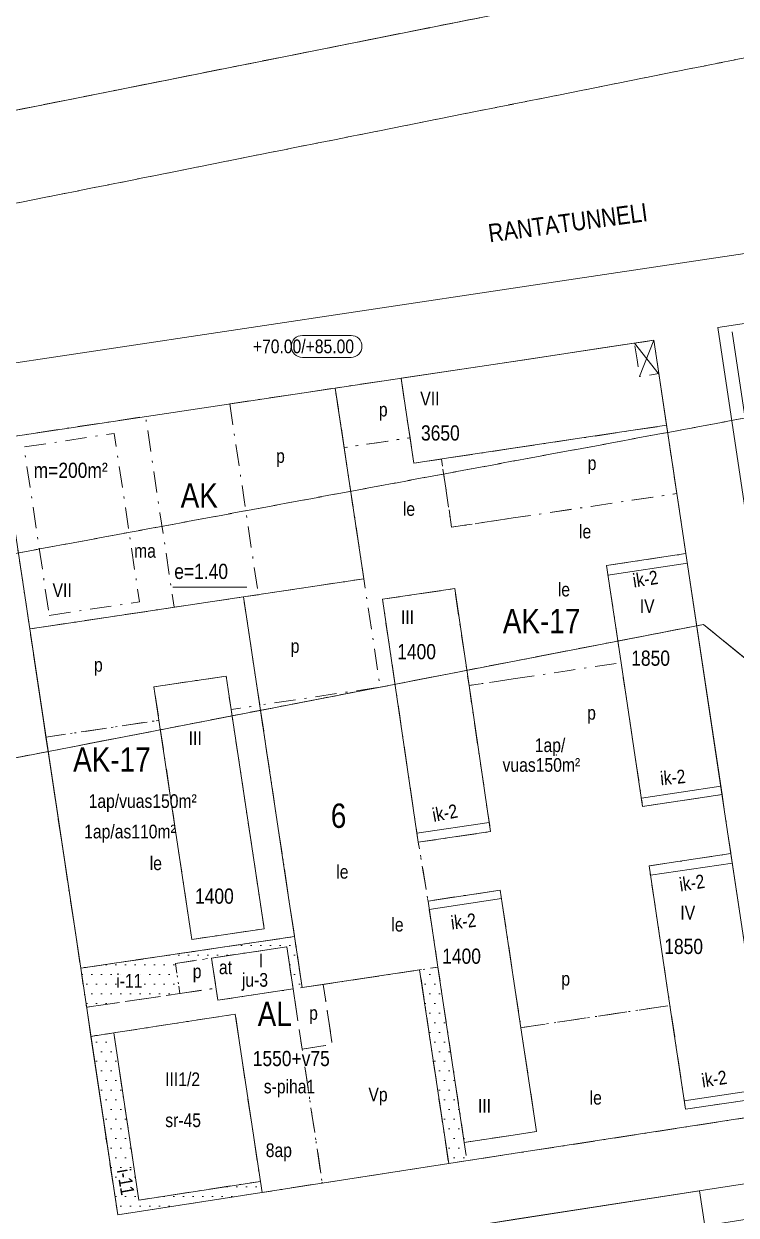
# Model space of a CAD drawing. Header units: metres. Extents: x 24485995 to 24488038, y 6819999 to 6822001.
# Drawn here: x 24486741.4 to 24486858.4, y 6821409.8 to 6821605.7 of the extents above; entities that cross this region are included whole.
import ezdxf

# ---------------------------------------------------------------- set-up
doc = ezdxf.new("R2010")
doc.units = ezdxf.units.M
for name, pattern in [('k10040', [10.3, 3.5, -1.5, 0.3, -1.5, 3.5]), ('k10050', [8, 3, -2, 3]), ('K10271', [0]), ('k10400', [0]), ('k10630.1', [0]), ('k10li0', [0]), ('k10vi1', [0]), ('Puurivi_sailytettava', [0])]:
    doc.linetypes.add(name, pattern=pattern)
for name, color, linetype, lineweight in [('AK_AsemakaavaTeksti_Korttelinumero', 7, 'Continuous', 0), ('AK_Kaavamerkinta_Kayttotarkoitusalue', 7, 'Continuous', 0), ('AK_KayttotarkoitusSymboliViiva_Virkistysalueen_kuvio_murtoviiva', 7, 'Continuous', 0), ('AK_KayttotarkoitusViiva', 7, 'Continuous', 0), ('AK_LiikennointiTeksti_Autopaikkamerkinta', 7, 'Continuous', 0), ('AK_LiikennointiTeksti_Autopaikkamerkinta_m2', 7, 'Continuous', 0), ('AK_LiikennointiViiva_Ajoneuvoliittymakielto', 7, 'Continuous', 0), ('AK_MaanalainenkSymboli', 132, 'Continuous', 0), ('AK_MaanalainenkTeksti_Kadunnimi', 132, 'Continuous', 0), ('AK_MaanalainenkTeksti_Korkeusmerkinta', 132, 'Continuous', 0), ('AK_MaanalainenkViiva_Alueenosan_raja', 132, 'Continuous', 0), ('AK_MaanalainenkViiva_Liikennealueen_kuvio', 132, 'Continuous', 0), ('AK_MaanalainenkViiva_Ohj_Alueenosan_raja', 132, 'Continuous', 0), ('AK_MuuAsemakaavaTeksti_Alueenosan_kayttotarkoitus', 7, 'Continuous', 0), ('AK_MuuAsemakaavaTeksti_Erityismaarays', 7, 'Continuous', 0), ('AK_MuuAsemakaavaViiva_alueenosan_raja', 7, 'Continuous', 0), ('AK_MuuAsemakaavaViiva_Merkinnan_alleviivaus', 7, 'Continuous', 0), ('AK_RakennusalaTeksti_Kerrosala_tai_luku', 7, 'Continuous', 0), ('AK_RakennusalaTeksti_Rakennusoikeus', 7, 'Continuous', 0), ('AK_RakennusalaTeksti_Tehokkuusluku', 7, 'Continuous', 0), ('AK_RakennusalaViiva_Rakennusalan_raja__I_', 7, 'Continuous', 0), ('AK_RakentaminenTeksti_Korkeusmerkinta_ja_soikio', 7, 'Continuous', 0), ('AK_RakentaminenTeksti_Rakentamismaarays', 7, 'Continuous', 0), ('AK_RakentaminenViiva_dB_yms_aaltoviiva', 7, 'Continuous', 0), ('AK_RakentaminenViiva_Kulkuaukko', 7, 'Continuous', 0), ('AK_YmparistoAlue_Istutettava_alue', 7, 'Continuous', 0), ('AK_YmparistoViiva_Sailytettava_puurivi', 7, 'Continuous', 0)]:
    doc.layers.add(name, color=color, linetype=linetype, lineweight=lineweight)
doc.styles.add('ArialNarrow', font='ARIALN.TTF')

# ---------------------------------------------------------------- blocks, each defined once
blk = doc.blocks.new('AKP43')
at = {"layer": 'AK_RakentaminenTeksti_Korkeusmerkinta_ja_soikio', "color": 7, "linetype": 'Continuous', "lineweight": 13}
for p, q in [((4, 1.8), (-4, 1.8)), ((-4, -1.8), (4, -1.8))]:
    blk.add_line(p, q, dxfattribs=at)
for centre, start, end in [((-4, 0), 90, 270), ((4, 0), 270, 90)]:
    blk.add_arc(centre, 1.8, start, end, dxfattribs=at)

msp = doc.modelspace()

# ---------------------------------------------------------------- hatches: boundary and pattern name
at = {"layer": 'AK_YmparistoAlue_Istutettava_alue', "linetype": 'Continuous', "lineweight": 0}
h = msp.add_hatch(dxfattribs=at)
h.set_pattern_fill('DOTS', style=0)
h.paths.add_polyline_path([(24486750.7, 6821450.43), (24486785.84, 6821455.63), (24486787.1, 6821447.24), (24486785.62, 6821447.01), (24486785.54, 6821447.5), (24486784.58, 6821453.93), (24486766.28, 6821451.22), (24486767.02, 6821446.27), (24486751.67, 6821444)], flags=0)
h = msp.add_hatch(dxfattribs=at)
h.set_pattern_fill('DOTS', style=0)
h.paths.add_polyline_path([(24486814.21, 6821418.76), (24486813.75, 6821421.78), (24486809.42, 6821450.59), (24486806.4, 6821450.14), (24486811.18, 6821418.3)], flags=0)
h = msp.add_hatch(dxfattribs=at)
h.set_pattern_fill('DOTS', style=0)
h.paths.add_polyline_path([(24486760.26, 6821412.29), (24486756.14, 6821439.79), (24486752.38, 6821439.22), (24486756.78, 6821409.88), (24486780.51, 6821413.55), (24486780.23, 6821415.38)], flags=0)

# ---------------------------------------------------------------- linework, layer by layer
at = {"layer": 'AK_KayttotarkoitusSymboliViiva_Virkistysalueen_kuvio_murtoviiva', "linetype": 'k10vi1', "lineweight": 9, "flags": 128}
msp.add_lwpolyline([(24486604.22, 6821608.25), (24486632.16, 6821575.94), (24486662.06, 6821541.36), (24486673.43, 6821543.06), (24486685.97, 6821541.83), (24486753.88, 6821552.02), (24486821.79, 6821562.21), (24486874.85, 6821570.17), (24486879.11, 6821604.23), (24486883.38, 6821638.29), (24486887.34, 6821668.25), (24486907.13, 6821665.55), (24486926.92, 6821662.84), (24486957.33, 6821667.41), (24486956.36, 6821673.85), (24486955.39, 6821680.28), (24486962.34, 6821683.41), (24486969.29, 6821686.54), (24486970.49, 6821687.51), (24486971.69, 6821688.47), (24486976.77, 6821695.96), (24486981.85, 6821703.45), (24486982.56, 6821705.38), (24486983.26, 6821707.32), (24486982.78, 6821710.32), (24486982.3, 6821713.33), (24486980.4, 6821716.02), (24486978.5, 6821718.72), (24486970.49, 6821725.71), (24486962.48, 6821732.71), (24486968.54, 6821736.74), (24486974.61, 6821740.77), (24486981.66, 6821745.45), (24486988.72, 6821750.14), (24486993.73, 6821753.47), (24486993.12, 6821755.52), (24486991.57, 6821760.93), (24486990.63, 6821764.29), (24486989.74, 6821766.98), (24486988.85, 6821769.67), (24486986.47, 6821775.11), (24486984.1, 6821780.55), (24486980.45, 6821779.44), (24486976.79, 6821778.33), (24486975.86, 6821779.08), (24486977.44, 6821780.25), (24486974.92, 6821779.84), (24486967.44, 6821773.46), (24486959.96, 6821767.09), (24486959.4, 6821768.09), (24486958.84, 6821769.09), (24486958.17, 6821769.73), (24486957.5, 6821770.37), (24486956.4, 6821771.24), (24486955.3, 6821772.11), (24486953.26, 6821773.27), (24486952.39, 6821773.8), (24486951.53, 6821774.33), (24486950.52, 6821774.22), (24486949.51, 6821774.11), (24486947.53, 6821773.64), (24486945.55, 6821773.17), (24486943.67, 6821772.87), (24486941.79, 6821772.56), (24486933.46, 6821781.61), (24486925.13, 6821790.67), (24486926.04, 6821791.63), (24486926.94, 6821792.59), (24486919.99, 6821800.65), (24486913.05, 6821808.71), (24486903.61, 6821806.52), (24486894.17, 6821804.32), (24486866.9, 6821797.97), (24486839.63, 6821791.63), (24486830.71, 6821787.43), (24486821.8, 6821783.23), (24486793.92, 6821770.1), (24486766.05, 6821756.98), (24486761.53, 6821754.47), (24486757.01, 6821751.97), (24486736.77, 6821736.41), (24486716.53, 6821720.86), (24486702.4, 6821708.67), (24486688.28, 6821696.48), (24486671.5, 6821680.26), (24486654.72, 6821664.05), (24486628.49, 6821637.28), (24486604.36, 6821612.66)], dxfattribs=at)
at = {"layer": 'AK_KayttotarkoitusViiva', "linetype": 'Continuous', "lineweight": 20, "flags": 128}
for points in [[(24486662.06, 6821541.36), (24486673.43, 6821543.06), (24486677.56, 6821542.66), (24486685.97, 6821541.83), (24486821.79, 6821562.21), (24486874.85, 6821570.17)], [(24486943.97, 6821531.45), (24486889.57, 6821560.9), (24486855.39, 6821555.77), (24486867.12, 6821477.54)], [(24486792.53, 6821545.81), (24486821.79, 6821550.19), (24486844.9, 6821553.66), (24486849.61, 6821522.3), (24486857.03, 6821472.86), (24486863.99, 6821426.46), (24486821.79, 6821419.94), (24486811.18, 6821418.3)], [(24486742.33, 6821506.2), (24486737.63, 6821537.57), (24486741.09, 6821538.09), (24486792.53, 6821545.81)], [(24486777.46, 6821511.48), (24486797.24, 6821514.45), (24486792.53, 6821545.81)], [(24486742.33, 6821506.2), (24486745.79, 6821506.72), (24486777.46, 6821511.48)], [(24486777.46, 6821511.48), (24486784.88, 6821462.03), (24486785.84, 6821455.63)], [(24486750.7, 6821450.43), (24486742.33, 6821506.2)], [(24486750.7, 6821450.43), (24486785.84, 6821455.63)], [(24486785.84, 6821455.63), (24486787.1, 6821447.24), (24486806.41, 6821450.14), (24486811.18, 6821418.3)], [(24486750.7, 6821450.43), (24486751.97, 6821441.97), (24486756.78, 6821409.88), (24486811.18, 6821418.3)], [(24486768.55, 6821331.05), (24486762.99, 6821368.12), (24486758.32, 6821399.26), (24486815.68, 6821408.14), (24486821.79, 6821409.08), (24486865.52, 6821415.84), (24486871.09, 6821378.75), (24486871.53, 6821375.78)]]:
    msp.add_lwpolyline(points, dxfattribs=at)
at = {"layer": 'AK_LiikennointiTeksti_Autopaikkamerkinta_m2', "linetype": 'Continuous', "lineweight": 0}
msp.add_point((24486828.86, 6821485.47), dxfattribs=at)
at = {"layer": 'AK_LiikennointiViiva_Ajoneuvoliittymakielto', "linetype": 'k10630.1', "lineweight": 5, "flags": 128}
for points in [[(24486742.97, 6821501.98), (24486750.7, 6821450.43)], [(24486756.78, 6821409.88), (24486752.38, 6821439.22)]]:
    msp.add_lwpolyline(points, dxfattribs=at)
at = {"layer": 'AK_MaanalainenkViiva_Alueenosan_raja', "linetype": 'k10040', "lineweight": 5, "flags": 128}
for points in [[(24487904.87, 6822000), (24487912.66, 6821965.55), (24487865.91, 6821959.02), (24487839.01, 6821960.38), (24487795.63, 6821934.66), (24487733.23, 6821897.55), (24487490.51, 6821748.59), (24487460.38, 6821729.37), (24487429.64, 6821710.44), (24487387.98, 6821686.57), (24487345.7, 6821664.47), (24487302.61, 6821644.03), (24487279.84, 6821634.25), (24487264.67, 6821627.98), (24487270.52, 6821613.25), (24487232.97, 6821598.36), (24487181.75, 6821580.35), (24487129.78, 6821564.57), (24487077.19, 6821551.06), (24487055.55, 6821546.21), (24487022.13, 6821539.73), (24487007.31, 6821528.53), (24486995.34, 6821519.49), (24486983.34, 6821510.49), (24486970.66, 6821502.47), (24486957.2, 6821495.86), (24486943.1, 6821490.75), (24486928.63, 6821486.77), (24486923.49, 6821486), (24486908.85, 6821483.8), (24486903.42, 6821482.99), (24486900.75, 6821482.59), (24486891.59, 6821484.39), (24486877.62, 6821489.86), (24486864.68, 6821497.44), (24486853.08, 6821506.95), (24486732.66, 6821483.59), (24486723.17, 6821482.65), (24486713.64, 6821482.36), (24486704.11, 6821482.74), (24486694.63, 6821483.78), (24486685.24, 6821485.47), (24486671.58, 6821487.44), (24486657.81, 6821486.43), (24486560.8, 6821470.08), (24486112.2, 6821386.78), (24486064.09, 6821378.83), (24486015.55, 6821372.78), (24486000, 6821371.46)], [(24486000, 6821441.04), (24486006.51, 6821441.62), (24486037.68, 6821445.26), (24486068.74, 6821449.73), (24486099.77, 6821455.06), (24486440.31, 6821518.29), (24486475.16, 6821526.46), (24486665.2, 6821561.75), (24486731, 6821589.69), (24486824.72, 6821608.39), (24486847.29, 6821612.89), (24486930.27, 6821629.45), (24486952.76, 6821633.94)]]:
    msp.add_lwpolyline(points, dxfattribs=at)
at = {"layer": 'AK_MaanalainenkViiva_Liikennealueen_kuvio', "linetype": 'k10li0', "lineweight": 5, "flags": 128}
for points in [[(24486000, 6821371.46), (24486015.55, 6821372.78), (24486064.09, 6821378.83), (24486112.2, 6821386.78), (24486560.8, 6821470.08), (24486657.81, 6821486.43), (24486671.58, 6821487.44), (24486685.24, 6821485.47), (24486694.63, 6821483.78), (24486704.11, 6821482.74), (24486713.64, 6821482.36), (24486723.17, 6821482.65), (24486732.66, 6821483.59), (24486853.08, 6821506.95), (24486864.68, 6821497.44), (24486877.62, 6821489.86), (24486891.59, 6821484.39), (24486900.75, 6821482.59), (24486903.42, 6821482.99), (24486908.85, 6821483.8), (24486923.49, 6821486), (24486928.63, 6821486.77), (24486943.1, 6821490.75), (24486957.2, 6821495.86), (24486970.66, 6821502.47), (24486983.34, 6821510.49), (24486995.34, 6821519.49), (24487007.31, 6821528.53), (24487022.13, 6821539.73), (24487055.55, 6821546.21), (24487077.19, 6821551.06), (24487129.78, 6821564.57), (24487181.75, 6821580.35), (24487232.97, 6821598.36), (24487270.52, 6821613.25), (24487264.67, 6821627.98), (24487279.84, 6821634.25), (24487302.61, 6821644.03), (24487345.7, 6821664.47), (24487387.98, 6821686.57), (24487429.64, 6821710.44), (24487460.38, 6821729.37), (24487490.51, 6821748.59), (24487733.23, 6821897.55), (24487795.63, 6821934.66), (24487839.01, 6821960.38), (24487865.91, 6821959.02), (24487912.66, 6821965.55), (24487904.87, 6822000)], [(24486952.76, 6821633.94), (24486930.27, 6821629.45), (24486847.29, 6821612.89), (24486824.72, 6821608.39), (24486731, 6821589.69), (24486665.2, 6821561.75), (24486475.16, 6821526.46), (24486440.31, 6821518.29), (24486099.77, 6821455.06), (24486068.74, 6821449.73), (24486037.68, 6821445.26), (24486006.51, 6821441.62), (24486000, 6821441.04)]]:
    msp.add_lwpolyline(points, dxfattribs=at)
at = {"layer": 'AK_MaanalainenkViiva_Ohj_Alueenosan_raja', "linetype": 'k10050', "lineweight": 5, "flags": 128}
for points in [[(24486000, 6821425.97), (24486008.05, 6821426.7), (24486039.62, 6821430.38), (24486071.08, 6821434.92), (24486102.41, 6821440.3), (24486443.39, 6821503.6), (24486478.24, 6821511.77), (24486674.94, 6821548.3), (24486691.18, 6821553.21), (24486705.96, 6821561.55), (24486712.48, 6821565.79), (24486719.36, 6821569.4), (24486726.55, 6821572.35), (24486733.94, 6821574.98), (24486968.95, 6821621.87), (24486982.25, 6821622.73), (24486995.56, 6821621.94), (24487008.67, 6821619.54), (24487026, 6821617.27), (24487043.38, 6821619), (24487079.62, 6821627.51), (24487115.58, 6821637.16), (24487158.18, 6821646.89), (24487215.02, 6821667.03), (24487270.76, 6821690.06), (24487325.24, 6821715.89), (24487378.34, 6821744.48), (24487399.52, 6821756.86), (24487420.53, 6821769.52), (24487441.77, 6821782.52), (24487577.8, 6821865.99), (24487628.49, 6821898.27), (24487766.31, 6821982.85), (24487783.59, 6821993.41), (24487794.58, 6822000)], [(24487904.87, 6822000), (24487909.36, 6821980.14), (24487865.26, 6821974.07), (24487835.25, 6821975.59), (24487787.97, 6821947.56), (24487725.47, 6821910.38), (24487482.55, 6821761.31), (24487452.41, 6821742.08), (24487421.97, 6821723.34), (24487380.77, 6821699.73), (24487339.01, 6821677.9), (24487296.43, 6821657.7), (24487274.02, 6821648.07), (24487241.89, 6821634.81), (24487209.39, 6821622.46), (24487176.55, 6821611.05), (24487143.41, 6821600.58), (24487112.33, 6821592.06), (24487081.26, 6821583.54), (24487052.48, 6821576.81), (24487018.02, 6821570.34), (24486849.52, 6821538.95), (24486695.51, 6821510.35), (24486558.06, 6821484.83), (24486109.6, 6821401.56), (24486061.93, 6821393.68), (24486013.99, 6821387.7), (24486000, 6821386.51)], [(24486712.48, 6821565.79), (24486719.36, 6821569.4), (24486726.55, 6821572.35), (24486733.94, 6821574.98), (24486968.95, 6821621.87), (24486982.25, 6821622.73), (24486995.56, 6821621.94), (24487008.67, 6821619.54), (24487026, 6821617.27), (24487043.38, 6821619), (24487079.62, 6821627.51), (24487115.58, 6821637.16), (24487158.18, 6821646.89), (24487215.02, 6821667.03), (24487270.76, 6821690.06), (24487325.24, 6821715.89), (24487378.34, 6821744.48), (24487399.52, 6821756.86), (24487420.53, 6821769.52), (24487441.77, 6821782.52), (24487577.8, 6821865.99), (24487628.49, 6821898.27), (24487766.31, 6821982.85), (24487783.59, 6821993.41), (24487794.58, 6822000)], [(24486903.42, 6821482.99), (24486908.85, 6821483.8), (24486923.49, 6821486), (24486928.63, 6821486.77), (24486943.1, 6821490.75), (24486957.2, 6821495.86), (24486970.66, 6821502.47), (24486983.34, 6821510.49), (24486995.34, 6821519.49), (24487007.31, 6821528.53), (24487022.13, 6821539.73), (24487055.55, 6821546.21), (24487077.19, 6821551.06), (24487129.78, 6821564.57), (24487181.75, 6821580.35), (24487232.97, 6821598.36), (24487270.52, 6821613.25), (24487264.67, 6821627.98), (24487279.84, 6821634.25), (24487302.61, 6821644.03), (24487345.7, 6821664.47), (24487387.98, 6821686.57), (24487429.64, 6821710.44), (24487460.38, 6821729.37), (24487490.51, 6821748.59), (24487733.23, 6821897.55), (24487795.63, 6821934.66), (24487839.01, 6821960.38), (24487865.91, 6821959.02), (24487912.66, 6821965.55), (24487909.36, 6821980.14), (24487865.26, 6821974.07), (24487835.25, 6821975.59), (24487787.97, 6821947.56), (24487725.47, 6821910.38), (24487482.55, 6821761.31), (24487452.41, 6821742.08), (24487421.97, 6821723.34), (24487380.77, 6821699.73), (24487339.01, 6821677.9), (24487296.43, 6821657.7), (24487274.02, 6821648.07), (24487241.89, 6821634.81), (24487209.39, 6821622.46), (24487176.55, 6821611.05), (24487143.41, 6821600.58), (24487112.33, 6821592.06), (24487081.26, 6821583.54), (24487052.48, 6821576.81), (24487018.02, 6821570.34), (24486849.52, 6821538.95), (24486695.51, 6821510.35), (24486558.06, 6821484.83), (24486109.6, 6821401.56), (24486061.93, 6821393.68), (24486013.99, 6821387.7), (24486000, 6821386.51)], [(24486847.29, 6821612.89), (24486824.72, 6821608.39), (24486731, 6821589.69), (24486665.2, 6821561.75), (24486475.16, 6821526.46), (24486440.31, 6821518.29), (24486099.77, 6821455.06), (24486068.74, 6821449.73), (24486037.68, 6821445.26), (24486006.51, 6821441.62), (24486000, 6821441.04)], [(24486000, 6821371.46), (24486015.55, 6821372.78), (24486064.09, 6821378.83), (24486112.2, 6821386.78), (24486560.8, 6821470.08), (24486657.81, 6821486.43), (24486671.58, 6821487.44), (24486685.24, 6821485.47), (24486694.63, 6821483.78), (24486704.11, 6821482.74), (24486713.64, 6821482.36), (24486723.17, 6821482.65), (24486732.66, 6821483.59), (24486853.08, 6821506.95), (24486864.68, 6821497.44), (24486877.62, 6821489.86), (24486891.59, 6821484.39), (24486900.75, 6821482.59), (24486903.42, 6821482.99)]]:
    msp.add_lwpolyline(points, dxfattribs=at)
at = {"layer": 'AK_MuuAsemakaavaViiva_alueenosan_raja', "linetype": 'k10040', "lineweight": 5, "flags": 128}
for points in [[(24486841.72, 6821553.18), (24486843.31, 6821553.42), (24486844.9, 6821553.66), (24486845.32, 6821550.92), (24486845.73, 6821548.18), (24486844.14, 6821547.94), (24486842.55, 6821547.7), (24486842.14, 6821550.44), (24486841.72, 6821553.18)], [(24486792.53, 6821545.81), (24486794, 6821536.02), (24486799.41, 6821536.83), (24486804.83, 6821537.64), (24486804.09, 6821542.54), (24486803.36, 6821547.43), (24486792.53, 6821545.81)], [(24486775.2, 6821543.23), (24486777.57, 6821527.41), (24486779.91, 6821511.84), (24486787.35, 6821512.96), (24486797.24, 6821514.45), (24486794, 6821536.02), (24486792.53, 6821545.81), (24486775.2, 6821543.23)], [(24486737.63, 6821537.57), (24486739.98, 6821521.89), (24486742.33, 6821506.2), (24486766.07, 6821509.77), (24486763.73, 6821525.32), (24486761.36, 6821541.15), (24486741.09, 6821538.09), (24486737.63, 6821537.57)], [(24486821.79, 6821535.91), (24486834.4, 6821537.8), (24486847, 6821539.69), (24486847.84, 6821534.09), (24486848.68, 6821528.48), (24486835.24, 6821526.46), (24486821.79, 6821524.45)], [(24486847, 6821539.69), (24486848.68, 6821528.48)], [(24486745.54, 6821508.42), (24486760.37, 6821510.66), (24486756.22, 6821538.35), (24486741.39, 6821536.11), (24486745.54, 6821508.42)], [(24486821.79, 6821524.45), (24486814.19, 6821523.31), (24486811.66, 6821522.93), (24486810.82, 6821528.53), (24486809.98, 6821534.14), (24486805.45, 6821533.46), (24486804.83, 6821537.64), (24486794, 6821536.02), (24486797.24, 6821514.45), (24486799.91, 6821496.64), (24486780.13, 6821493.68), (24486784.88, 6821462.03), (24486785.84, 6821455.63), (24486787.1, 6821447.24), (24486790.56, 6821447.76), (24486806.41, 6821450.14), (24486809.42, 6821450.59), (24486807.79, 6821461.47), (24486806.19, 6821471.14), (24486803.13, 6821491.86), (24486800.3, 6821511.09), (24486812.17, 6821512.84), (24486814.52, 6821496.91), (24486821.79, 6821498)], [(24486821.79, 6821535.91), (24486815.88, 6821535.03), (24486809.98, 6821534.14), (24486810.82, 6821528.53), (24486811.66, 6821522.93), (24486816.73, 6821523.69), (24486821.79, 6821524.45)], [(24486821.79, 6821498), (24486830.65, 6821499.33), (24486839.51, 6821500.66), (24486838.32, 6821508.65), (24486837.12, 6821516.63), (24486843.64, 6821517.61), (24486850.17, 6821518.59), (24486849.61, 6821522.3), (24486848.68, 6821528.48), (24486835.24, 6821526.46), (24486821.79, 6821524.45)], [(24486745, 6821488.4), (24486743.67, 6821497.3), (24486742.33, 6821506.2), (24486766.07, 6821509.77), (24486777.46, 6821511.48), (24486780.13, 6821493.68), (24486775.43, 6821492.97), (24486774.61, 6821498.45), (24486762.74, 6821496.69), (24486763.57, 6821491.19), (24486754.6, 6821489.84), (24486745, 6821488.4)], [(24486777.46, 6821511.48), (24486779.91, 6821511.84)], [(24486821.79, 6821498), (24486830.65, 6821499.33), (24486839.51, 6821500.66), (24486841.29, 6821488.83), (24486843.06, 6821477.01), (24486849.59, 6821477.99), (24486856.11, 6821478.97), (24486856.84, 6821474.11), (24486857.57, 6821469.26), (24486850.84, 6821468.25), (24486844.11, 6821467.24), (24486845.83, 6821455.77), (24486847.55, 6821444.31), (24486841.42, 6821443.39), (24486829.17, 6821441.55), (24486823.05, 6821440.63), (24486821.79, 6821449)], [(24486821.79, 6821498), (24486814.52, 6821496.91), (24486816.18, 6821485.64), (24486818.06, 6821472.89), (24486806.19, 6821471.14), (24486807.79, 6821461.47), (24486819.66, 6821463.25), (24486821.79, 6821449)], [(24486745, 6821488.4), (24486746.52, 6821478.31), (24486750.7, 6821450.43), (24486768.27, 6821453.03), (24486785.84, 6821455.63), (24486780.13, 6821493.68), (24486775.43, 6821492.97), (24486777.81, 6821477.15), (24486780.85, 6821456.91), (24486774.91, 6821456.03), (24486768.98, 6821455.15), (24486765.94, 6821475.37), (24486763.57, 6821491.19), (24486754.6, 6821489.84), (24486745, 6821488.4)], [(24486750.7, 6821450.43), (24486785.84, 6821455.63), (24486787.1, 6821447.24), (24486785.62, 6821447.01), (24486785.54, 6821447.5), (24486784.58, 6821453.93), (24486766.28, 6821451.22), (24486767.02, 6821446.27), (24486751.67, 6821444), (24486750.7, 6821450.43)], [(24486766.28, 6821451.22), (24486772.21, 6821452.1), (24486772.96, 6821447.15), (24486767.02, 6821446.27), (24486766.28, 6821451.22)], [(24486811.18, 6821418.3), (24486806.41, 6821450.14), (24486809.42, 6821450.59), (24486813.75, 6821421.78), (24486814.21, 6821418.77), (24486811.18, 6821418.3)], [(24486806.41, 6821450.14), (24486790.56, 6821447.76), (24486792.05, 6821437.87), (24486787.1, 6821437.13), (24486790.41, 6821415.09), (24486811.18, 6821418.3), (24486806.41, 6821450.14)], [(24486752.38, 6821439.22), (24486751.67, 6821444), (24486759.34, 6821445.14), (24486767.02, 6821446.27), (24486772.96, 6821447.15), (24486773.25, 6821445.17), (24486779.44, 6821446.09), (24486785.62, 6821447.01), (24486787.1, 6821437.13), (24486788.76, 6821426.11), (24486790.41, 6821415.09), (24486783.98, 6821414.09), (24486780.51, 6821413.55), (24486780.23, 6821415.38), (24486778.16, 6821429.13), (24486776.1, 6821442.87), (24486766.12, 6821441.33), (24486756.14, 6821439.79), (24486752.38, 6821439.22)], [(24486767.02, 6821446.27), (24486772.96, 6821447.15)], [(24486790.56, 6821447.76), (24486787.1, 6821447.24), (24486785.62, 6821447.01), (24486787.1, 6821437.13), (24486792.05, 6821437.87), (24486790.56, 6821447.76)], [(24486821.79, 6821422.99), (24486825.61, 6821423.56), (24486824.33, 6821432.1), (24486823.05, 6821440.63), (24486835.3, 6821442.47), (24486847.55, 6821444.31), (24486848.83, 6821435.77), (24486850.11, 6821427.23), (24486856.84, 6821428.24), (24486863.57, 6821429.24), (24486863.99, 6821426.46), (24486842.89, 6821423.2), (24486821.79, 6821419.94)], [(24486780.51, 6821413.55), (24486780.23, 6821415.38), (24486760.26, 6821412.29), (24486756.14, 6821439.79), (24486752.38, 6821439.22), (24486756.78, 6821409.88), (24486780.51, 6821413.55)], [(24486756.14, 6821439.79), (24486752.38, 6821439.22)], [(24486821.79, 6821422.99), (24486817.77, 6821422.38), (24486813.75, 6821421.78), (24486814.21, 6821418.77), (24486821.79, 6821419.94)]]:
    msp.add_lwpolyline(points, dxfattribs=at)
at = {"layer": 'AK_MuuAsemakaavaViiva_Merkinnan_alleviivaus', "linetype": 'Continuous', "lineweight": 5, "elevation": 9.37, "flags": 128}
msp.add_lwpolyline([(24486765.83, 6821513.08), (24486777.98, 6821513.08)], dxfattribs=at)
at = {"layer": 'AK_RakennusalaViiva_Rakennusalan_raja__I_', "linetype": 'K10271', "lineweight": 9, "flags": 128}
for points in [[(24486803.36, 6821547.43), (24486804.09, 6821542.54), (24486805.45, 6821533.46), (24486812.25, 6821534.48), (24486826.1, 6821536.56), (24486837.47, 6821538.27), (24486847, 6821539.69), (24486845.73, 6821548.18), (24486844.9, 6821553.66), (24486835.77, 6821552.29), (24486824.39, 6821550.58), (24486803.36, 6821547.43)], [(24486850.17, 6821518.59), (24486837.12, 6821516.63), (24486839.51, 6821500.66), (24486843.06, 6821477.01), (24486856.11, 6821478.97), (24486850.17, 6821518.59)], [(24486817.84, 6821474.38), (24486814.52, 6821496.91), (24486812.17, 6821512.84), (24486800.3, 6821511.09), (24486805.97, 6821472.63), (24486806.19, 6821471.14), (24486818.06, 6821472.89), (24486817.84, 6821474.38)], [(24486780.18, 6821461.33), (24486775.43, 6821492.97), (24486774.61, 6821498.45), (24486762.74, 6821496.69), (24486763.57, 6821491.19), (24486768.32, 6821459.55), (24486768.98, 6821455.15), (24486780.85, 6821456.91), (24486780.18, 6821461.33)], [(24486850.11, 6821427.23), (24486863.57, 6821429.24), (24486857.57, 6821469.26), (24486844.11, 6821467.24), (24486847.55, 6821444.31), (24486850.11, 6821427.23)], [(24486813.75, 6821421.78), (24486821.79, 6821422.99), (24486825.61, 6821423.56), (24486823.05, 6821440.63), (24486821.79, 6821449), (24486819.66, 6821463.25), (24486807.79, 6821461.47), (24486809.42, 6821450.59), (24486813.75, 6821421.78)], [(24486784.58, 6821453.93), (24486772.21, 6821452.1), (24486773.25, 6821445.17), (24486785.62, 6821447.01), (24486784.58, 6821453.93)], [(24486776.1, 6821442.87), (24486756.14, 6821439.79), (24486760.26, 6821412.29), (24486780.23, 6821415.38), (24486776.1, 6821442.87)], [(24486815.68, 6821408.14), (24486817.84, 6821393.8), (24486854.62, 6821399.51), (24486856.77, 6821385.7), (24486858.01, 6821377.75), (24486870.17, 6821379.63), (24486865.46, 6821409.97), (24486853.28, 6821408.08), (24486852.39, 6821413.83), (24486815.68, 6821408.14)]]:
    msp.add_lwpolyline(points, dxfattribs=at)
at = {"layer": 'AK_RakentaminenViiva_dB_yms_aaltoviiva', "linetype": 'k10400', "lineweight": 0, "flags": 128}
for points in [[(24486837.36, 6821515.04), (24486850.41, 6821517)], [(24486842.85, 6821478.4), (24486855.9, 6821480.35)], [(24486817.84, 6821474.38), (24486805.97, 6821472.63)], [(24486844.34, 6821465.7), (24486857.8, 6821467.72)], [(24486808, 6821460.09), (24486819.86, 6821461.87)], [(24486849.9, 6821428.63), (24486863.36, 6821430.65)]]:
    msp.add_lwpolyline(points, dxfattribs=at)
at = {"layer": 'AK_RakentaminenViiva_Kulkuaukko', "linetype": 'Continuous', "lineweight": 5, "flags": 128}
for points in [[(24486841.72, 6821553.18), (24486845.75, 6821548.02)], [(24486844.9, 6821553.66), (24486842.55, 6821547.7)]]:
    msp.add_lwpolyline(points, dxfattribs=at)
at = {"layer": 'AK_YmparistoViiva_Sailytettava_puurivi', "linetype": 'Puurivi_sailytettava', "lineweight": 5, "flags": 128}
msp.add_lwpolyline([(24486869.35, 6821477.88), (24486857.77, 6821555.04)], dxfattribs=at)

# ---------------------------------------------------------------- block references
at = {"layer": 'AK_MaanalainenkSymboli', "color": 133, "lineweight": 5, "true_color": 0x40e0d0}
msp.add_blockref('AKP43', (24486791.13, 6821552.66), dxfattribs=at)

# ---------------------------------------------------------------- texts
at = {"layer": 'AK_AsemakaavaTeksti_Korttelinumero', "linetype": 'Continuous', "lineweight": 5, "style": 'ArialNarrow'}
msp.add_text('6', height=4, dxfattribs=at).set_placement((24486791.81, 6821473.5))
at = {"layer": 'AK_Kaavamerkinta_Kayttotarkoitusalue', "linetype": 'Continuous', "lineweight": 0, "style": 'ArialNarrow'}
for s, p in [('AK', (24486767.13, 6821526.16)), ('AK-17', (24486820.08, 6821505.51)), ('AK-17', (24486749.46, 6821482.74)), ('AL', (24486779.79, 6821440.9))]:
    msp.add_text(s, height=4, dxfattribs=at).set_placement(p)
at = {"layer": 'AK_LiikennointiTeksti_Autopaikkamerkinta', "linetype": 'Continuous', "lineweight": 0, "style": 'ArialNarrow'}
for s, p in [('1ap/as110m²', (24486751.28, 6821471.77)), ('8ap', (24486781.12, 6821419.37))]:
    msp.add_text(s, height=2.25, dxfattribs=at).set_placement(p)
at = {"layer": 'AK_LiikennointiTeksti_Autopaikkamerkinta_m2', "linetype": 'Continuous', "lineweight": 0, "style": 'ArialNarrow'}
for s, p in [('1ap/', (24486825.33, 6821485.97)), ('vuas150m²', (24486820.04, 6821482.72)), ('1ap/vuas150m²', (24486752.01, 6821476.77))]:
    msp.add_text(s, height=2.25, dxfattribs=at).set_placement(p)
at = {"layer": 'AK_MaanalainenkTeksti_Kadunnimi', "linetype": 'Continuous', "lineweight": 0, "style": 'ArialNarrow'}
msp.add_text('RANTATUNNELI', height=3, rotation=7.719, dxfattribs=at).set_placement((24486817.91, 6821569.75))
at = {"layer": 'AK_MaanalainenkTeksti_Korkeusmerkinta', "linetype": 'Continuous', "lineweight": 0, "style": 'ArialNarrow'}
msp.add_text('+70.00/+85.00', height=2.25, dxfattribs=at).set_placement((24486779, 6821551.54))
at = {"layer": 'AK_MuuAsemakaavaTeksti_Alueenosan_kayttotarkoitus', "linetype": 'Continuous', "lineweight": 0, "style": 'ArialNarrow'}
for s, p in [('p', (24486799.71, 6821541.15)), ('p', (24486782.82, 6821533.52)), ('p', (24486834.03, 6821532.34)), ('ma', (24486759.48, 6821517.92)), ('p', (24486785.22, 6821502.27)), ('p', (24486752.89, 6821499.18)), ('p', (24486833.94, 6821491.29)), ('p', (24486769.12, 6821448.79)), ('at', (24486773.43, 6821449.45)), ('i-11', (24486756.54, 6821447.22)), ('p', (24486829.7, 6821447.57)), ('p', (24486788.25, 6821441.94)), ('Vp', (24486797.99, 6821428.53))]:
    msp.add_text(s, height=2.25, dxfattribs=at).set_placement(p)
msp.add_text('i-11', height=2.25, rotation=279.9262, dxfattribs=at).set_placement((24486756.64, 6821417.2))
at = {"layer": 'AK_MuuAsemakaavaTeksti_Erityismaarays', "linetype": 'Continuous', "lineweight": 0, "style": 'ArialNarrow'}
for s, p in [('le', (24486803.65, 6821524.81)), ('le', (24486832.6, 6821521.1)), ('le', (24486829.12, 6821511.56)), ('le', (24486762.05, 6821466.56)), ('le', (24486792.71, 6821465.15)), ('le', (24486801.76, 6821456.46)), ('s-piha1', (24486780.79, 6821429.85)), ('le', (24486834.35, 6821428)), ('sr-45', (24486764.6, 6821424.3))]:
    msp.add_text(s, height=2.25, dxfattribs=at).set_placement(p)
for rotation, p in [(8.655, (24486841.62, 6821513)), (5.4374, (24486846.06, 6821480.49)), (10.6112, (24486808.73, 6821474.47)), (8.4225, (24486849.27, 6821463.04)), (6.919, (24486811.68, 6821456.76)), (8.5256, (24486852.93, 6821430.81))]:
    msp.add_text('ik-2', height=2.25, rotation=rotation, dxfattribs=at).set_placement(p)
at = {"layer": 'AK_RakennusalaTeksti_Kerrosala_tai_luku', "linetype": 'Continuous', "lineweight": 0, "style": 'ArialNarrow'}
for s, p in [('VII', (24486806.51, 6821542.96)), ('VII', (24486746.08, 6821511.45)), ('IV', (24486842.58, 6821508.85)), ('III', (24486803.34, 6821507.03)), ('III', (24486768.45, 6821487.11)), ('IV', (24486849.26, 6821458.43)), ('I', (24486779.98, 6821450.56)), ('III1/2', (24486764.59, 6821431.03)), ('III', (24486815.99, 6821426.69))]:
    msp.add_text(s, height=2.25, dxfattribs=at).set_placement(p)
at = {"layer": 'AK_RakennusalaTeksti_Rakennusoikeus', "linetype": 'Continuous', "lineweight": 0, "style": 'ArialNarrow'}
for s, p in [('3650', (24486806.63, 6821537.18)), ('m=200m²', (24486742.97, 6821531.04)), ('1400', (24486802.72, 6821501.22)), ('1850', (24486841.18, 6821500.15)), ('1400', (24486769.49, 6821461.03)), ('1850', (24486846.61, 6821452.76)), ('1400', (24486810.11, 6821451.15)), ('1550+v75', (24486778.98, 6821434.33))]:
    msp.add_text(s, height=2.5, dxfattribs=at).set_placement(p)
at = {"layer": 'AK_RakennusalaTeksti_Tehokkuusluku', "linetype": 'Continuous', "lineweight": 0, "style": 'ArialNarrow'}
msp.add_text('e=1.40', height=2.5, dxfattribs=at).set_placement((24486766.08, 6821514.42))
at = {"layer": 'AK_RakentaminenTeksti_Rakentamismaarays', "linetype": 'Continuous', "lineweight": 0, "style": 'ArialNarrow'}
msp.add_text('ju-3', height=2.25, dxfattribs=at).set_placement((24486777.19, 6821447.38))

doc.saveas('drawing.dxf')
